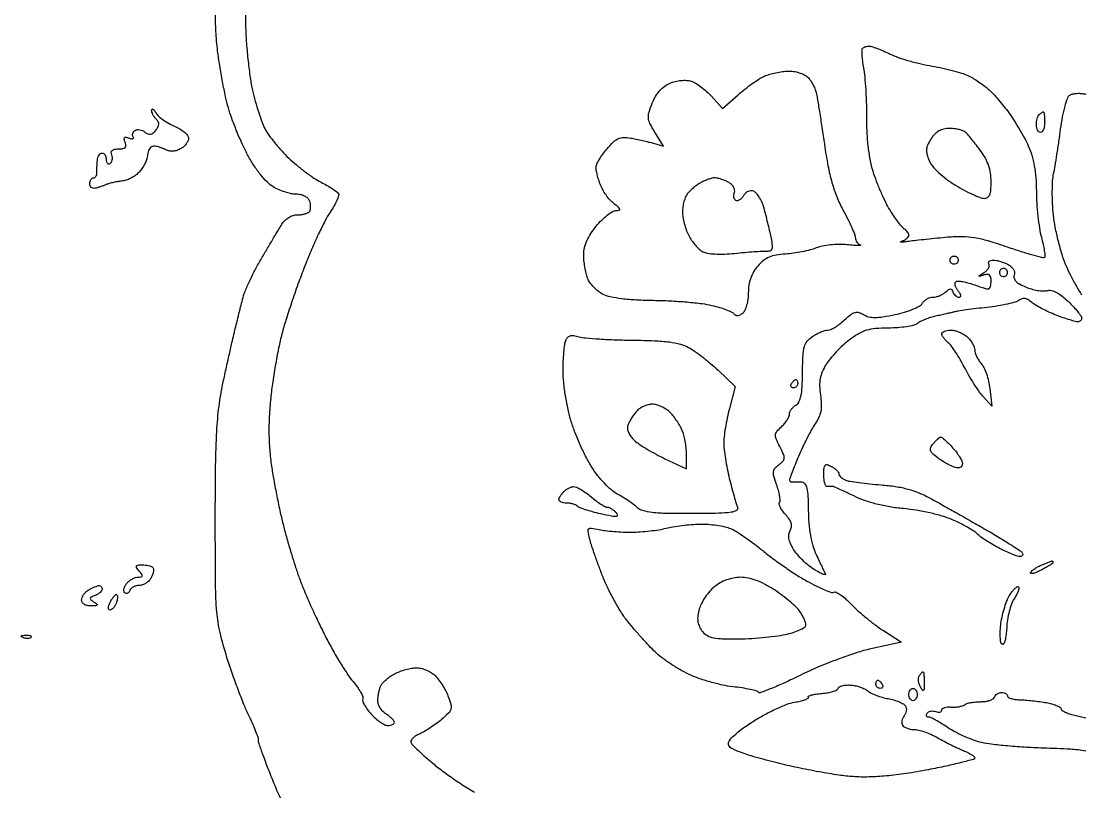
# Model space of a CAD drawing. Extents: x 0 to 102, y 0 to 135.
# Drawn here: x 36.32 to 58.12, y 61.07 to 76.9 of the extents above; entities that cross this region are included whole.
import ezdxf

# ---------------------------------------------------------------- set-up
doc = ezdxf.new("R2010")
doc.units = 0
doc.header["$MEASUREMENT"] = 0

msp = doc.modelspace()

# ---------------------------------------------------------------- linework, layer by layer
for points in [[(40.931862, 77.179753, 0.009376), (40.935516, 76.7745, 0.011741), (40.952465, 76.444062, 0.008744), (40.986092, 76.080457, 0.008849), (41.029888, 75.738557, 0.019774), (41.077991, 75.481001, 0.011751), (41.13435, 75.258129, 0.010356), (41.203354, 75.028482, 0.010461), (41.274206, 74.823987, 0.03071), (41.334384, 74.687714, 0.037333), (41.410411, 74.564233, 0.014391), (41.533123, 74.404574, 0.014155), (41.676672, 74.238367, 0.016961), (41.821275, 74.090608, 0.017237), (41.978759, 73.950295, 0.012905), (42.161257, 73.806444, 0.013084), (42.340333, 73.6798, 0.028899), (42.48461, 73.594955, -0.011441), (42.607133, 73.528543, -0.014267), (42.717627, 73.461086, -0.012529), (42.80644, 73.400103, -0.097926), (42.840418, 73.363541, -0.218636), (42.846006, 73.318369, -0.026041), (42.809624, 73.22156, -0.027221), (42.751107, 73.105208, -0.019109), (42.673378, 72.980852, 0.03041), (42.572065, 72.810311, 0.008472), (42.434545, 72.531555, 0.008516), (42.289357, 72.210181, 0.008847), (42.157102, 71.88807, 0.006406), (42.0285, 71.545471, 0.004684), (41.894175, 71.161986, 0.004734), (41.773743, 70.796221, 0.010429), (41.690243, 70.5141, 0.015302), (41.622558, 70.233015, 0.007549), (41.552941, 69.872197, 0.007483), (41.491899, 69.495233, 0.010836), (41.450212, 69.1605, 0.012884), (41.421345, 68.783697, 0.015724), (41.41454, 68.430184, 0.016518), (41.42981, 68.092829, 0.017643), (41.467242, 67.7646, 0.007467), (41.514485, 67.478708, 0.004554), (41.578376, 67.142526, 0.004563), (41.647787, 66.810432, 0.008064), (41.711973, 66.5379, 0.007177), (41.782386, 66.275095, 0.004698), (41.870732, 65.97414, 0.004725), (41.962358, 65.682467, 0.009031), (42.042365, 65.450316, 0.012488), (42.13578, 65.212945, 0.00541), (42.271314, 64.90172, 0.00535), (42.422658, 64.573662, 0.007076), (42.567875, 64.278401, 0.009893), (42.716811, 63.999862, 0.009379), (42.87923, 63.72238, 0.009371), (43.032075, 63.482375, 0.032287), (43.143748, 63.335585, -0.022128), (43.229928, 63.226955, -0.029506), (43.297603, 63.12077, -0.029806), (43.341587, 63.029443, -0.183844), (43.342899, 62.97823, 0.178442), (43.343648, 62.928792, 0.035525), (43.381865, 62.847472, 0.033526), (43.442591, 62.754253, 0.025756), (43.520504, 62.66098, 0.028365), (43.610374, 62.574415, 0.030934), (43.707009, 62.501241, 0.032523), (43.796697, 62.449742, 0.11455), (43.86106, 62.4348, 0.047099), (43.911175, 62.439531, 0.067077), (43.953537, 62.453673, 0.087221), (43.982104, 62.47451, 0.194038), (43.992, 62.49905, 0.163755), (43.981401, 62.530545, 0.033519), (43.942297, 62.575466, 0.03201), (43.887578, 62.6238, 0.025323), (43.8228, 62.668967, -0.061244), (43.758077, 62.721368, -0.050902), (43.703302, 62.791053, -0.052965), (43.666006, 62.866594, -0.088425), (43.6536, 62.936198, -0.026472), (43.657406, 63.008031, -0.017101), (43.669037, 63.090531, -0.017196), (43.685994, 63.170619, -0.030852), (43.706152, 63.23471, -0.086923), (43.742817, 63.295902, -0.032144), (43.813575, 63.367787, -0.030683), (43.902579, 63.437967, -0.032285), (43.998051, 63.495429, -0.029676), (44.104788, 63.542828, -0.021926), (44.227699, 63.582842, -0.022307), (44.347582, 63.610442, -0.04545), (44.443726, 63.6192, -0.058742), (44.534901, 63.608451, -0.035743), (44.638481, 63.57571, -0.035426), (44.737971, 63.527844, -0.051616), (44.816983, 63.47115, -0.046532), (44.888806, 63.394403, -0.022058), (44.967058, 63.283662, -0.021642), (45.039304, 63.159726, -0.028587), (45.093467, 63.040792, -0.023942), (45.151832, 62.866022, -0.137458), (45.151951, 62.769331, -0.13008), (45.101851, 62.683957, -0.020573), (44.957061, 62.55168, -0.016341), (44.848946, 62.466649, -0.013127), (44.727436, 62.382171, -0.013334), (44.610911, 62.309989, -0.032703), (44.52075, 62.265032, 0.035219), (44.447895, 62.228246, 0.043644), (44.386315, 62.183797, 0.049512), (44.343431, 62.138622, 0.166631), (44.3304, 62.100607, 0.195535), (44.350614, 62.050894, 0.008617), (44.48572, 61.916926, 0.013488), (44.656547, 61.761895, 0.009116), (44.85915, 61.594081, 0.014023), (45.095572, 61.416033, 0.010039), (45.369262, 61.229851, 0.010149), (45.637344, 61.062902, 0.021369)], [(41.676298, 60.885738, -0.012661), (41.525307, 61.230227, -0.004213), (41.400755, 61.542664, -0.005984), (41.2957, 61.822658, -0.003527), (41.211907, 62.059595, -0.08341), (41.2002, 62.129283, 0.083896), (41.189751, 62.19112, 0.009464), (41.140308, 62.325017, 0.011258), (41.074389, 62.483056, 0.008924), (40.996314, 62.650839, -0.017075), (40.901533, 62.863519, -0.006262), (40.781742, 63.170038, -0.006199), (40.659094, 63.508515, -0.007393), (40.552164, 63.8307, -0.018313), (40.409827, 64.346921, -0.036979), (40.343271, 64.763315, -0.01918), (40.317156, 65.327946, -0.001966), (40.3119, 66.6648, -0.002944), (40.318439, 67.775217, -0.010921), (40.341969, 68.474894, -0.016874), (40.388154, 68.99126, -0.022339), (40.466892, 69.4566, -0.001149), (40.532303, 69.75673, -0.001069), (40.60067, 70.063869, -0.001065), (40.662614, 70.336661, -0.003619), (40.704658, 70.5141, -0.000447), (40.742369, 70.667675, -0.000266), (40.787534, 70.850485, -0.000266), (40.832744, 71.032641, -0.00046), (40.870553, 71.184041, -0.034265), (40.923348, 71.346532, -0.012416), (41.019511, 71.569314, -0.012246), (41.137195, 71.808764, -0.014271), (41.260921, 72.030041, -0.000049), (41.386916, 72.240961, -0.000051), (41.511421, 72.449293, -0.000049), (41.619212, 72.629575, -0.000222), (41.682234, 72.73485, -0.063215), (41.742643, 72.811709, -0.060045), (41.821318, 72.872575, -0.061483), (41.91026, 72.911837, -0.073354), (42.000857, 72.9252, 0.034653), (42.082647, 72.930875, 0.039452), (42.159299, 72.947809, 0.043213), (42.220736, 72.972537, 0.137913), (42.252982, 73.002166, 0.098775), (42.267556, 73.041281, 0.044764), (42.271411, 73.096042, 0.041972), (42.265157, 73.1565, 0.044889), (42.248923, 73.213666, 0.120647), (42.212585, 73.266043, 0.067235), (42.147688, 73.309482, 0.059756), (42.064447, 73.338573, 0.053911), (41.973699, 73.348516, -0.052946), (41.869708, 73.359708, -0.025649), (41.740427, 73.394693, -0.025103), (41.60817, 73.445348, -0.032924), (41.49357, 73.505271, -0.063773), (41.374706, 73.60041, -0.024595), (41.235264, 73.759635, -0.023338), (41.095799, 73.953587, -0.023005), (40.974298, 74.160604, -0.014493), (40.864062, 74.385497, -0.009588), (40.750015, 74.649631, -0.009653), (40.648983, 74.910801, -0.01844), (40.57974, 75.1248, -0.01588), (40.522996, 75.352431, -0.006773), (40.460932, 75.660184, -0.006693), (40.40354, 75.990434, -0.00874), (40.360391, 76.293985, -0.01714), (40.324207, 76.697449, -0.019868), (40.318255, 77.082992, -0.016329)], [(58.125768, 71.280149, -0.013343), (58.005471, 71.47664, -0.013163), (57.889516, 71.690746, -0.01774), (57.79675, 71.890613, -0.024889), (57.716841, 72.109998, -0.013647), (57.639916, 72.38554, -0.013574), (57.576912, 72.67021, -0.021058), (57.539679, 72.919002, -0.014603), (57.521391, 73.155289, -0.01303), (57.51598, 73.401413, -0.013193), (57.522728, 73.622872, -0.038974), (57.543164, 73.773603, 0.010973), (57.572922, 73.927738, 0.003253), (57.611718, 74.164727, 0.003262), (57.651858, 74.431699, 0.003513), (57.687485, 74.692663, -0.014809), (57.726761, 74.938742, -0.020687), (57.777391, 75.155701, -0.018293), (57.831889, 75.327485, -0.169967), (57.880142, 75.387093, -0.088373), (57.937948, 75.41, -0.036902), (58.021402, 75.420675, -0.03504), (58.114647, 75.419127, -0.038138), (58.204097, 75.404427, -0.046828)], [(58.202292, 61.90517, 0.032919), (57.88823, 61.944006, 0.006749), (57.329562, 61.968448, -0.00793), (56.937309, 61.986537, -0.008171), (56.549739, 62.01694, -0.007957), (56.214912, 62.054103, -0.034158), (56.018147, 62.092914, -0.0262), (55.860075, 62.144495, -0.015603), (55.677617, 62.221424, -0.015597), (55.500089, 62.309691, -0.025915), (55.357157, 62.396229, 0.010898), (55.234222, 62.475797, 0.014158), (55.118076, 62.542967, 0.011813), (55.019156, 62.593512, 0.112663), (54.973201, 62.604, -0.124404), (54.947622, 62.610464, -0.188412), (54.932952, 62.627766, -0.149251), (54.932049, 62.653954, -0.073068), (54.945416, 62.684905, -0.126981), (54.973887, 62.712216, -0.081026), (55.017212, 62.728045, -0.072258), (55.068396, 62.730316, -0.066719), (55.119609, 62.718154, 0.055408), (55.167165, 62.705721, 0.09935), (55.207319, 62.707854, 0.146753), (55.233655, 62.72373, 0.186323), (55.2438, 62.75001, -0.232097), (55.258095, 62.779148, -0.08506), (55.299715, 62.801286, -0.061929), (55.361248, 62.813467, -0.039722), (55.43415, 62.812909, 0.033052), (55.513233, 62.811249, 0.031169), (55.593436, 62.819897, 0.032672), (55.663437, 62.83666, 0.086536), (55.7091, 62.860029, -0.090727), (55.758041, 62.884564, -0.024828), (55.842367, 62.904673, -0.024245), (55.941956, 62.918298, -0.023133), (56.043975, 62.922507, 0.035686), (56.142106, 62.929025, 0.045989), (56.230051, 62.949577, 0.053369), (56.29651, 62.979906, 0.180494), (56.325975, 63.016425, -0.102179), (56.347067, 63.052807, -0.07038), (56.383587, 63.083642, -0.066888), (56.429364, 63.104477, -0.073515), (56.47755, 63.1116, -0.059459), (56.523384, 63.10613, -0.078363), (56.562194, 63.089997, -0.096732), (56.588187, 63.066109, -0.16002), (56.5974, 63.038059, 0.282974), (56.615091, 63.009302, 0.047257), (56.678167, 62.984598, 0.039777), (56.766991, 62.966654, 0.025253), (56.87235, 62.959337, -0.01505), (56.997512, 62.953208, -0.008742), (57.1473, 62.938706, -0.008734), (57.297055, 62.918904, -0.014552), (57.42225, 62.896377, -0.02107), (57.527594, 62.86956, -0.031718), (57.616433, 62.836645, -0.032722), (57.681275, 62.802586, -0.261134), (57.6972, 62.774173, 0.255732), (57.712998, 62.745305, 0.031647), (57.777967, 62.7093, 0.031062), (57.866809, 62.673745, 0.02079), (57.97215, 62.643795, 0.004718), (58.087431, 62.617289, 0.00434), (58.206444, 62.592186, 0.004337)]]:
    msp.add_lwpolyline(points, format="xyb")
for points in [[(53.75069, 76.3938, -0.08229), (53.802177, 76.385268, -0.009539), (53.912529, 76.345299, -0.011264), (54.04273, 76.291916, -0.008977), (54.18074, 76.228691, 0.028981), (54.349362, 76.159458, 0.013167), (54.576896, 76.087746, 0.012988), (54.821456, 76.024516, 0.017385), (55.04635, 75.980735, -0.014206), (55.26365, 75.939865, -0.012942), (55.485191, 75.885603, -0.013078), (55.680648, 75.826799, -0.040304), (55.80775, 75.773217, -0.01817), (55.911955, 75.714125, -0.012108), (56.02705, 75.639307, -0.012198), (56.135309, 75.561196, -0.023269), (56.217635, 75.492423, -0.021762), (56.299116, 75.410845, -0.008025), (56.407003, 75.289127, -0.007937), (56.520704, 75.152289, -0.009459), (56.623381, 75.019587, -0.016793), (56.725468, 74.872277, -0.009921), (56.837793, 74.690133, -0.00992), (56.942837, 74.503617, -0.016746), (57.022438, 74.342787, -0.035541), (57.093981, 74.149821, -0.027024), (57.145405, 73.930156, -0.024554), (57.17674, 73.684415, -0.018619), (57.187742, 73.412864, 0.014876), (57.195863, 73.166933, 0.01141), (57.218846, 72.899029, 0.011569), (57.251901, 72.649173, 0.026674), (57.291019, 72.463833, -0.010998), (57.32713, 72.315853, -0.016508), (57.351493, 72.185188, -0.011428), (57.365359, 72.07785, -0.230279), (57.354469, 72.047741, -0.263163), (57.321368, 72.039063, -0.003749), (57.116418, 72.094844, -0.009232), (56.875791, 72.167095, -0.005815), (56.5974, 72.259904, 0.010875), (56.200099, 72.387902, 0.031409), (55.918471, 72.452989, 0.038651), (55.665278, 72.475088, 0.024877), (55.3707, 72.463314, 0.002048), (55.154658, 72.442992, 0.001706), (54.925228, 72.419672, 0.001722), (54.715377, 72.396887, 0.004685), (54.567, 72.378851, -0.007055), (54.460787, 72.36645, -0.03596), (54.401369, 72.364653, -0.661464), (54.39825, 72.372931, -0.11738), (54.41895, 72.385022, 0.042582), (54.475601, 72.407656, 0.052378), (54.52351, 72.438355, 0.061381), (54.55641, 72.472036, 0.164216), (54.567, 72.50341, 0.098785), (54.5606, 72.535487, 0.052367), (54.541142, 72.571233, 0.049223), (54.512644, 72.604964, 0.054392), (54.478972, 72.631219, -0.077141), (54.433622, 72.670006, -0.012304), (54.359542, 72.760745, -0.013373), (54.277101, 72.873033, -0.011361), (54.196017, 72.995761, -0.023223), (54.110582, 73.146834, -0.011053), (54.014178, 73.348386, -0.01093), (53.922514, 73.563882, -0.015247), (53.850718, 73.760671, -0.028613), (53.78692, 73.998456, -0.019237), (53.740312, 74.275883, -0.017838), (53.712066, 74.581013, -0.015398), (53.70375, 74.902771, 0.008625), (53.700192, 75.192092, 0.007643), (53.686692, 75.493029, 0.007696), (53.66622, 75.763621, 0.023169), (53.6409, 75.946973, -0.013459), (53.61879, 76.086959, -0.01921), (53.607319, 76.212226, -0.015486), (53.605084, 76.314167, -0.196563), (53.619623, 76.348823, -0.075425), (53.643043, 76.366073, -0.038443), (53.676677, 76.380588, -0.037091), (53.714428, 76.390486, -0.0456)], [(52.086407, 75.879329, -0.044564), (52.19911, 75.87216, -0.037822), (52.315337, 75.845167, -0.039491), (52.417974, 75.803846, -0.081105), (52.48813, 75.753384, -0.04362), (52.542054, 75.689131, -0.026988), (52.594204, 75.605405, -0.026972), (52.637091, 75.516435, -0.043145), (52.662725, 75.436134, -0.014756), (52.685429, 75.320118, -0.001563), (52.729506, 75.048061, -0.001929), (52.77975, 74.723606, -0.001548), (52.831397, 74.374027, 0.011101), (52.905212, 73.932876, 0.021956), (52.986781, 73.58745, 0.026411), (53.085892, 73.296775, 0.028751), (53.212745, 73.026553, -0.008625), (53.310195, 72.838975, -0.011257), (53.392454, 72.663964, -0.008986), (53.45487, 72.515879, -0.095519), (53.4672, 72.451927, 0.091315), (53.475109, 72.40898, 0.06801), (53.498264, 72.366602, 0.066685), (53.532527, 72.3312, 0.080159), (53.57295, 72.308663, -0.719235), (53.572696, 72.298433, -0.07515), (53.535805, 72.2929, -0.01845), (53.437532, 72.29664, -0.006626), (53.298, 72.308977, 0.028654), (53.133647, 72.316238, 0.022136), (52.954577, 72.305947, 0.022602), (52.787741, 72.281266, 0.048814), (52.6635, 72.244243, -0.033001), (52.539634, 72.203031, -0.015149), (52.373676, 72.165062, -0.014928), (52.195965, 72.135514, -0.019969), (52.033266, 72.120015, 0.028424), (51.84003, 72.098306, 0.059952), (51.695604, 72.055448, 0.067456), (51.57637, 71.983498, 0.045728), (51.462216, 71.873019, 0.045501), (51.377208, 71.753801, 0.047071), (51.316281, 71.622484, 0.045863), (51.279834, 71.478956, 0.039274), (51.2676, 71.323441, -0.033563), (51.258794, 71.192404, -0.035319), (51.232536, 71.065993, -0.037758), (51.194183, 70.961218, -0.113406), (51.148232, 70.901051, -0.050618), (51.096201, 70.866094, -0.095098), (51.048003, 70.851143, -0.131376), (51.008154, 70.857169, -0.15264), (50.979293, 70.882191, 0.145308), (50.93847, 70.918623, 0.017416), (50.826163, 70.966796, 0.019571), (50.685225, 71.015265, 0.014922), (50.527611, 71.057575, 0.027602), (50.319254, 71.094893, 0.008931), (50.007533, 71.127483, 0.008875), (49.658993, 71.151417, 0.009855), (49.3218, 71.161908, -0.010627), (48.967041, 71.173493, -0.01735), (48.667238, 71.200124, -0.019776), (48.429912, 71.239115, -0.066747), (48.281816, 71.290784, -0.049316), (48.185416, 71.352238, -0.035777), (48.091156, 71.437892, -0.036403), (48.012686, 71.533183, -0.063285), (47.964566, 71.623459, -0.032466), (47.933494, 71.724472, -0.016963), (47.907384, 71.853559, -0.0168), (47.889484, 71.988308, -0.024621), (47.8836, 72.107732, -0.06002), (47.900155, 72.245146, -0.044355), (47.949599, 72.390235, -0.03943), (48.03103, 72.540752, -0.028668), (48.143559, 72.694424, -0.024361), (48.253496, 72.815289, -0.028932), (48.368836, 72.917711, -0.029813), (48.47412, 72.991091, -0.134764), (48.545409, 73.011681, 0.049472), (48.610882, 73.019053, 0.43743), (48.62411, 73.041368, 0.144471), (48.599483, 73.079241, 0.010312), (48.501294, 73.159731, -0.044752), (48.423576, 73.232934, -0.026225), (48.3438, 73.332922, -0.026072), (48.273937, 73.442192, -0.039846), (48.226344, 73.544057, -0.014035), (48.192297, 73.643666, -0.013626), (48.163527, 73.746008, -0.013661), (48.143165, 73.837293, -0.048074), (48.1374, 73.897116, -0.111474), (48.151152, 73.958035, -0.022167), (48.203879, 74.057272, -0.022452), (48.277075, 74.169577, -0.019251), (48.363712, 74.280975, -0.02473), (48.494479, 74.421638, -0.086584), (48.596294, 74.491241, -0.105466), (48.704303, 74.515027, -0.046999), (48.850162, 74.502258, -0.006657), (48.964776, 74.479673, -0.004552), (49.094354, 74.451107, -0.004588), (49.218762, 74.421286, -0.009249), (49.316154, 74.395071), (49.522008, 74.335557), (49.345238, 74.624429, -0.021104), (49.246418, 74.802368, -0.09485), (49.214165, 74.916416, -0.095955), (49.226503, 75.033657, -0.021868), (49.293369, 75.222745, -0.040533), (49.361872, 75.359407, -0.046125), (49.449038, 75.477005, -0.049338), (49.550094, 75.569678, -0.062797), (49.659899, 75.632275, -0.042204), (49.766316, 75.666169, -0.032909), (49.88621, 75.685294, -0.033837), (50.001054, 75.688137, -0.066204), (50.091012, 75.672221, -0.05996), (50.179619, 75.631893, -0.022991), (50.292071, 75.556134, -0.022372), (50.407841, 75.461829, -0.025591), (50.509382, 75.361484), (50.738266, 75.110887), (51.058414, 75.392794, -0.014415), (51.19708, 75.507973, -0.01245), (51.348987, 75.620936, -0.012622), (51.491872, 75.716455, -0.035197), (51.59803, 75.773579, -0.033818), (51.701451, 75.811999, -0.018711), (51.832022, 75.84543, -0.018586), (51.967451, 75.869525, -0.028348)], [(39.09243, 75.018239, 0.077502), (39.145709, 74.952625, 0.02823), (39.239262, 74.877336, 0.027183), (39.35263, 74.805174, 0.029187), (39.470557, 74.747606, -0.034923), (39.582106, 74.69156, -0.043432), (39.676389, 74.623934, -0.049257), (39.742086, 74.555271, -0.167772), (39.762, 74.497593, -0.109166), (39.749689, 74.441878, -0.055889), (39.712297, 74.380424, -0.05165), (39.657516, 74.322957, -0.053731), (39.5928, 74.2788, -0.049843), (39.50523, 74.24262, -0.073869), (39.423193, 74.230664, -0.073505), (39.340925, 74.243056, -0.048827), (39.252652, 74.279736, 0.039948), (39.18112, 74.310957, 0.043598), (39.107582, 74.329308, 0.048114), (39.042647, 74.333291, 0.130401), (38.998852, 74.320019, 0.094417), (38.967121, 74.290938, 0.052855), (38.940338, 74.245753, 0.050126), (38.922146, 74.192516, 0.05734), (38.916, 74.139101, -0.080838), (38.905839, 74.076665, -0.03003), (38.87251, 73.993869, -0.028813), (38.824611, 73.906263, -0.030879), (38.76795, 73.826844, -0.054415), (38.695755, 73.755333, -0.038609), (38.601262, 73.691414, -0.039103), (38.500193, 73.643908, -0.064301), (38.4084, 73.622145, 0.016292), (38.318126, 73.609703, 0.013008), (38.221751, 73.590614, 0.013211), (38.133394, 73.568242, 0.032111), (38.07, 73.545917, -0.012718), (38.013694, 73.523599, -0.008944), (37.949313, 73.501255, -0.009032), (37.886893, 73.482076, -0.018652), (37.83735, 73.469808, -0.114123), (37.797049, 73.470687, -0.124417), (37.762664, 73.489323, -0.116272), (37.739669, 73.523292, -0.091147), (37.7316, 73.567186, -0.061095), (37.737201, 73.612849, -0.079649), (37.75369, 73.651522, -0.097494), (37.778119, 73.677412, -0.156266), (37.8068, 73.6866, 0.141463), (37.835162, 73.694788, 0.104283), (37.858756, 73.717664, 0.088234), (37.873938, 73.751932, 0.069648), (37.878073, 73.79235, -0.012844), (37.87749, 73.843296, -0.005693), (37.879214, 73.910526, -0.00563), (37.882654, 73.981732, -0.00756), (37.887473, 74.04615, -0.054276), (37.898847, 74.10278, -0.06954), (37.921736, 74.15071, -0.084991), (37.952078, 74.183023, -0.163244), (37.9854, 74.1942, -0.153634), (38.017665, 74.184046, -0.097988), (38.045149, 74.155456, -0.080552), (38.063694, 74.112738, -0.062283), (38.07, 74.062307, 0.062657), (38.075897, 74.015432, 0.133038), (38.093766, 73.983846, 0.191608), (38.120213, 73.972262, 0.14801), (38.150905, 73.980416, 0.126981), (38.178216, 74.008887, 0.081026), (38.194045, 74.052212, 0.072258), (38.196316, 74.103396, 0.066719), (38.184154, 74.154609, -0.099087), (38.1747, 74.210055, -0.206684), (38.192862, 74.249008, -0.141619), (38.240983, 74.271987, -0.041061), (38.3238, 74.2788, 0.039114), (38.410734, 74.285611, 0.159819), (38.457252, 74.309436, 0.214772), (38.472831, 74.351156, 0.075312), (38.458792, 74.415119, -0.038045), (38.44001, 74.477976, -0.246232), (38.448506, 74.508844, -0.260506), (38.478134, 74.518325, -0.041629), (38.538735, 74.500688, 0.036741), (38.586569, 74.48626, 0.133348), (38.618017, 74.487695, 0.315523), (38.629486, 74.502821, 0.148853), (38.622914, 74.527723, -0.114547), (38.611464, 74.561652, -0.10037), (38.615307, 74.598941, -0.093666), (38.633921, 74.633877, -0.085428), (38.664526, 74.660937, -0.115636), (38.707154, 74.675222, -0.069342), (38.760758, 74.672787, -0.063509), (38.816678, 74.654831, -0.063881), (38.866181, 74.62344, 0.067893), (38.925282, 74.586621, 0.149703), (38.97753, 74.580089, 0.130683), (39.029234, 74.603972, 0.046397), (39.08731, 74.662042, 0.04168), (39.135348, 74.73086, 0.119875), (39.151745, 74.786316, 0.141661), (39.139647, 74.837392, 0.067949), (39.098535, 74.891505, -0.041411), (39.061249, 74.935538, -0.036956), (39.030124, 74.986766, -0.038866), (39.009117, 75.037237, -0.086631), (39.003173, 75.07827, -0.2263), (39.012653, 75.096748, -0.321349), (39.030453, 75.097278, -0.088197), (39.058795, 75.069906, -0.024888)], [(57.3306, 75.0402, -0.357965), (57.341739, 75.031053, -0.01581), (57.350516, 74.978072, -0.020621), (57.356769, 74.909786, -0.012521), (57.3588, 74.8287, -0.038131), (57.352614, 74.747708, -0.057076), (57.333949, 74.679328, -0.074992), (57.306596, 74.632668, -0.226478), (57.2742, 74.6172, -0.177615), (57.241914, 74.629043, -0.092341), (57.214451, 74.662761, -0.072432), (57.195858, 74.712959, -0.05258), (57.1896, 74.7723, -0.03271), (57.193759, 74.835814, -0.032464), (57.206167, 74.898407, -0.034257), (57.224294, 74.951486, -0.097261), (57.246, 74.9838, -0.022886), (57.269662, 75.005389, -0.026473), (57.294116, 75.023632, -0.026952), (57.316143, 75.036661, -0.120635)], [(55.3938, 74.700505, 0.061508), (55.284287, 74.687606, 0.069617), (55.186052, 74.64847, 0.067004), (55.099427, 74.582353, 0.051299), (55.024193, 74.489801, 0.035358), (54.957163, 74.369784, 0.087474), (54.930944, 74.272851, 0.086621), (54.939331, 74.172214, 0.034198), (54.983761, 74.040062, 0.076978), (55.052621, 73.926823, 0.029882), (55.179325, 73.793448, 0.027547), (55.342355, 73.65718, 0.024073), (55.52668, 73.532961, 0.013143), (55.707394, 73.429831, 0.015745), (55.88285, 73.342725, 0.014537), (56.033813, 73.278854, 0.093061), (56.115062, 73.2636, 0.138394), (56.184303, 73.28314, 0.157399), (56.229001, 73.335303, 0.080961), (56.252659, 73.434258, 0.018278), (56.259, 73.607645, 0.039072), (56.245287, 73.782858, 0.046062), (56.204422, 73.944063, 0.043998), (56.132811, 74.100924, 0.031044), (56.026831, 74.263295, 0.007296), (55.931705, 74.387154, 0.008569), (55.83787, 74.501624, 0.007683), (55.755639, 74.595538, 0.05138), (55.709581, 74.637055, 0.083482), (55.661533, 74.661121, 0.024875), (55.581725, 74.681332, 0.024194), (55.488362, 74.695434, 0.023984)], [(50.575212, 73.684027, 0.055279), (50.520817, 73.676719, 0.020734), (50.446895, 73.655025, 0.020242), (50.367648, 73.624525, 0.023161), (50.2947, 73.58891, 0.027882), (50.222194, 73.54383, 0.018509), (50.144138, 73.484613, 0.018652), (50.072405, 73.421273, 0.034205), (50.01975, 73.363813, 0.067721), (49.979155, 73.295807, 0.03192), (49.945064, 73.19916, 0.030907), (49.921776, 73.091743, 0.037945), (49.914, 72.989429, 0.041322), (49.923143, 72.878988, 0.022611), (49.951534, 72.746053, 0.022393), (49.992826, 72.612757, 0.03303), (50.041776, 72.500507, 0.032209), (50.102482, 72.39961, 0.026881), (50.17916, 72.300768, 0.027725), (50.259438, 72.21781, 0.063833), (50.330039, 72.167525, 0.088106), (50.424409, 72.136708, 0.022122), (50.586145, 72.121192, 0.021378), (50.779586, 72.119517, 0.017783), (50.984813, 72.133835, -0.004204), (51.185617, 72.153336, -0.00464), (51.380233, 72.168766, -0.004325), (51.546613, 72.17896, -0.023577), (51.636819, 72.179447, 0.076779), (51.716158, 72.188331, 0.23484), (51.755511, 72.223272, 0.127366), (51.764767, 72.294065, 0.018514), (51.741376, 72.43867, 0.006104), (51.714773, 72.563727, 0.003), (51.678027, 72.722226, 0.002976), (51.637889, 72.886411, 0.004329), (51.600373, 73.030698, 0.031266), (51.556961, 73.159304, 0.035379), (51.499285, 73.276073, 0.038008), (51.436709, 73.36647, 0.131478), (51.379593, 73.407927, 0.098933), (51.32085, 73.417961, 0.094257), (51.261664, 73.404974, 0.088683), (51.208523, 73.370092, 0.075852), (51.167328, 73.317191, -0.052963), (51.13138, 73.266413, -0.074981), (51.089065, 73.230824, -0.097187), (51.047273, 73.215294, -0.180838), (51.012295, 73.22223, -0.128426), (50.986781, 73.24898, -0.080862), (50.972096, 73.28985, -0.071841), (50.970153, 73.338228, -0.065871), (50.981756, 73.386721, 0.14126), (50.986227, 73.438738, 0.086377), (50.963952, 73.496642, 0.073737), (50.918732, 73.551793, 0.061431), (50.856723, 73.595512, 0.024838), (50.783392, 73.63019, 0.02186), (50.703822, 73.659087, 0.022449), (50.62969, 73.678788, 0.059563)], [(56.301869, 71.9946, -0.049295), (56.366623, 71.9882, -0.022712), (56.448942, 71.967843, -0.022235), (56.534288, 71.938389, -0.028663), (56.609523, 71.903512, -0.059449), (56.674376, 71.85817, -0.08203), (56.718872, 71.802942, -0.09692), (56.738503, 71.743953, -0.124241), (56.731722, 71.687335, 0.166294), (56.72942, 71.624864, 0.11902), (56.765027, 71.564046, 0.073948), (56.84266, 71.504219, 0.028301), (56.965631, 71.444458, 0.029459), (57.085448, 71.402494, 0.027401), (57.212286, 71.373706, 0.028468), (57.327848, 71.360769, 0.07774), (57.409436, 71.369006, -0.121332), (57.496816, 71.370255, -0.06275), (57.599965, 71.332307, -0.048258), (57.716764, 71.256732, -0.025849), (57.845766, 71.143033, -0.012889), (57.95088, 71.034828, -0.017538), (58.039585, 70.931637, -0.014499), (58.106652, 70.842676, -0.155483), (58.1202, 70.800162, -0.110387), (58.113843, 70.771717, -0.099947), (58.095852, 70.747502, -0.094915), (58.068959, 70.731261, -0.088741), (58.037312, 70.7256, -0.069076), (57.986664, 70.732631, -0.007384), (57.872652, 70.766732, -0.008982), (57.737565, 70.812003, -0.007111), (57.593162, 70.865623, -0.014545), (57.44411, 70.928441, -0.013459), (57.294997, 71.001367, -0.013588), (57.165817, 71.073448, -0.043065), (57.085437, 71.131099, 0.043665), (57.012652, 71.183172, 0.095167), (56.948285, 71.206229, 0.117594), (56.888963, 71.201479, 0.090614), (56.831637, 71.170551, -0.100578), (56.75985, 71.133633, -0.0135), (56.594297, 71.091797, -0.015145), (56.392817, 71.053, -0.012219), (56.1744, 71.02322, 0.002938), (55.954551, 70.997391, 0.003563), (55.748756, 70.970497, 0.003018), (55.575954, 70.945597, 0.024523), (55.4976, 70.929862, -0.004195), (55.431923, 70.913871, -0.00132), (55.333423, 70.891036, -0.001318), (55.223375, 70.866136, -0.001461), (55.1169, 70.842664, 0.02245), (55.010998, 70.814612, 0.019412), (54.902676, 70.775971, 0.019859), (54.8072, 70.733198, 0.052402), (54.744027, 70.693097, -0.108324), (54.669022, 70.656448, -0.020582), (54.519045, 70.626429, -0.021098), (54.337691, 70.605628, -0.018004), (54.145342, 70.5987, 0.020189), (53.881419, 70.588039, 0.053642), (53.696308, 70.552837, 0.059476), (53.5341, 70.481579, 0.029689), (53.347762, 70.356251, 0.023084), (53.213917, 70.24406, 0.016531), (53.074623, 70.107133, 0.016745), (52.950378, 69.967577, 0.03409), (52.864433, 69.848651, 0.037517), (52.787306, 69.701448, 0.05673), (52.745387, 69.563144, 0.052756), (52.733928, 69.411724, 0.027663), (52.75002, 69.223281, -0.026147), (52.766557, 69.036321, -0.054347), (52.755945, 68.890501, -0.061542), (52.715698, 68.762286, -0.043812), (52.641503, 68.631081, 0.023425), (52.567595, 68.511977, 0.008745), (52.474766, 68.338381, 0.008643), (52.380036, 68.145377, 0.010355), (52.297819, 67.960417, 0.003618), (52.227234, 67.788865, 0.005273), (52.167714, 67.636565, 0.002734), (52.119461, 67.507014, 0.087995), (52.1136, 67.473967, 0.140144), (52.118576, 67.456563, 0.11986), (52.132238, 67.443174, 0.100338), (52.152803, 67.435977, 0.07345), (52.17705, 67.436218, -0.029748), (52.209911, 67.43942, -0.009446), (52.259138, 67.440343, -0.009392), (52.314162, 67.439302, -0.010321), (52.3674, 67.436193, -0.227159), (52.429305, 67.400276, -0.093772), (52.469032, 67.309206, -0.044151), (52.491631, 67.144178, -0.009472), (52.499989, 66.855124, 0.018652), (52.512536, 66.589841, 0.023008), (52.544771, 66.344367, 0.025258), (52.59507, 66.126689, 0.038969), (52.662264, 65.9457, 0.000929), (52.724776, 65.811262, 0.001175), (52.783089, 65.687223, 0.000926), (52.832438, 65.583388, 0.009552), (52.853694, 65.540978, -0.619583), (52.845092, 65.529072, -0.057428), (52.799273, 65.542197, -0.026708), (52.720524, 65.579959, -0.011463), (52.619504, 65.638263, -0.034732), (52.505472, 65.718953, -0.022575), (52.38518, 65.82669, -0.022704), (52.276783, 65.943079, -0.039541), (52.199595, 66.049969, -0.029769), (52.135802, 66.170477, -0.060935), (52.103681, 66.272286, -0.07881), (52.10134, 66.360239, -0.095165), (52.127322, 66.438524, 0.089013), (52.153421, 66.514067, 0.108212), (52.148903, 66.588648, 0.083629), (52.110961, 66.66863, 0.035065), (52.035788, 66.761603, -0.030834), (51.973913, 66.836821, -0.042358), (51.928751, 66.911812, -0.04891), (51.904442, 66.976463, -0.206744), (51.910323, 67.016505, 0.156931), (51.921506, 67.06176, 0.024562), (51.910524, 67.154248, 0.025286), (51.88587, 67.265617, 0.019641), (51.848275, 67.383916, -0.016877), (51.792929, 67.554797, -0.098861), (51.785199, 67.64841, -0.150626), (51.815864, 67.718257, -0.056742), (51.895216, 67.791405, 0.043899), (51.97904, 67.864793, 0.179433), (52.005488, 67.925837, 0.118569), (51.990998, 68.004456, 0.014737), (51.915177, 68.162311, -0.017189), (51.839732, 68.321378, -0.12248), (51.825857, 68.404829, -0.156785), (51.854738, 68.475082, -0.033553), (51.947539, 68.571141, 0.032846), (52.011088, 68.636734, 0.033832), (52.06482, 68.709469, 0.035933), (52.102291, 68.778587, 0.106639), (52.1136, 68.831008, -0.100445), (52.123207, 68.878349, -0.055546), (52.152195, 68.930001, -0.052168), (52.194735, 68.977859, -0.057492), (52.244988, 69.014121, 0.155062), (52.308236, 69.081617, 0.061513), (52.348946, 69.203495, 0.037006), (52.372973, 69.393895, 0.010535), (52.382063, 69.692062, -0.009064), (52.391674, 70.041013, -0.056394), (52.419844, 70.21744, -0.105554), (52.478973, 70.330648, -0.074914), (52.586099, 70.426437, -0.024171), (52.670665, 70.47618, -0.023265), (52.760705, 70.518223, -0.023927), (52.843405, 70.547709, -0.073794), (52.90197, 70.5564, 0.110564), (52.961892, 70.569814, 0.026926), (53.051628, 70.618176, 0.026294), (53.150912, 70.686205, 0.023532), (53.246413, 70.766702, -0.021308), (53.374707, 70.87582, -0.09783), (53.461508, 70.919602, -0.142923), (53.540945, 70.918663, -0.065723), (53.636007, 70.875412, 0.079973), (53.741113, 70.831142, 0.059971), (53.865987, 70.816182, 0.039417), (54.034306, 70.829567, 0.012152), (54.284761, 70.875776, 0.020498), (54.476105, 70.924175, 0.025514), (54.649053, 70.985305, 0.025205), (54.785587, 71.049777, 0.143224), (54.842324, 71.105466, -0.077577), (54.880644, 71.154329, -0.056057), (54.936307, 71.195678, -0.055921), (54.999941, 71.223729, -0.076011), (55.061884, 71.2332, 0.059161), (55.126771, 71.240905, 0.037442), (55.199391, 71.264264, 0.037261), (55.268302, 71.298454, 0.055366), (55.322055, 71.33895, -0.026382), (55.381901, 71.38972, -0.164145), (55.419486, 71.4024, -0.247772), (55.44802, 71.387336, -0.062037), (55.472925, 71.33895, 0.067694), (55.494314, 71.298521, 0.063438), (55.526133, 71.264264, 0.067784), (55.563105, 71.241073, 0.106615), (55.599609, 71.2332, 0.199466), (55.625484, 71.24395, 0.236878), (55.633672, 71.268819, 0.103845), (55.618638, 71.309496, 0.032944), (55.580503, 71.362144, -0.045224), (55.543711, 71.415655, -0.06155), (55.521516, 71.469803, -0.077296), (55.516284, 71.516417, -0.187888), (55.529971, 71.547571, -0.199883), (55.568574, 71.563477, -0.031949), (55.651767, 71.557843, -0.03113), (55.754374, 71.537713, -0.022756), (55.865283, 71.503226, 0.006072), (55.976262, 71.464613, 0.007846), (56.079081, 71.432018, 0.006146), (56.165649, 71.407217, 0.066779), (56.201556, 71.4024, 0.249718), (56.223614, 71.414149, 0.065044), (56.242126, 71.451323, 0.050337), (56.254817, 71.505148, 0.032751), (56.259, 71.568945, 0.053465), (56.250941, 71.644095, 0.170093), (56.224895, 71.686519, 0.184052), (56.179649, 71.701472, 0.06424), (56.11095, 71.689457, -0.002241), (56.013871, 71.659749, -0.513875), (56.007455, 71.664697, -0.244385), (56.013602, 71.675563, -0.001467), (56.112729, 71.739612, 0.050377), (56.166435, 71.782282, 0.069559), (56.204131, 71.830868, 0.088814), (56.220856, 71.877584, 0.182022), (56.213487, 71.9152, -0.160731), (56.206287, 71.945291, -0.19102), (56.219207, 71.971276, -0.125338), (56.25275, 71.988848, -0.058357)], [(55.4976, 72.0792, -0.099038), (55.529887, 72.072741, -0.097945), (55.557349, 72.054349, -0.097945), (55.575741, 72.026887, -0.099038), (55.5822, 71.9946, -0.099038), (55.575741, 71.962313, -0.097945), (55.557349, 71.934851, -0.097945), (55.529887, 71.916459, -0.099038), (55.4976, 71.91, -0.099038), (55.465313, 71.916459, -0.097945), (55.437851, 71.934851, -0.097945), (55.419459, 71.962313, -0.099038), (55.413, 71.9946, -0.099038), (55.419459, 72.026887, -0.097945), (55.437851, 72.054349, -0.097945), (55.465313, 72.072741, -0.099038)], [(56.5128, 71.8254, 0.099038), (56.480513, 71.818941, 0.097945), (56.453051, 71.800549, 0.097945), (56.434659, 71.773087, 0.099038), (56.4282, 71.7408, 0.099038), (56.434659, 71.708513, 0.097945), (56.453051, 71.681051, 0.097945), (56.480513, 71.662659, 0.099038), (56.5128, 71.6562, 0.099038), (56.545087, 71.662659, 0.097945), (56.572549, 71.681051, 0.097945), (56.590941, 71.708513, 0.099038), (56.5974, 71.7408, 0.099038), (56.590941, 71.773087, 0.097945), (56.572549, 71.800549, 0.097945), (56.545087, 71.818941, 0.099038)], [(47.789316, 70.42109, 0.047133), (47.92399, 70.395952, 0.006609), (48.206465, 70.374126, 0.0075), (48.542481, 70.357682, 0.006309), (48.8988, 70.350099, -0.008085), (49.336608, 70.339225, -0.021941), (49.645855, 70.312915, -0.030945), (49.872656, 70.269151, -0.063109), (50.0409, 70.202236, -0.028372), (50.162512, 70.125768, -0.010802), (50.323239, 70.006186, -0.010658), (50.492684, 69.86844, -0.012841), (50.645653, 69.731665), (50.996605, 69.401264), (50.878303, 68.945195, 0.012133), (50.833109, 68.751774, 0.01064), (50.79514, 68.547746, 0.010755), (50.768742, 68.362045, 0.031221), (50.761322, 68.232613, 0.028801), (50.769486, 68.10265, 0.009733), (50.795922, 67.914769, 0.009644), (50.833281, 67.707756, 0.010921), (50.877256, 67.5108, 0.004183), (50.925095, 67.323352, 0.004779), (50.974059, 67.144905, 0.004337), (51.018347, 66.994315, 0.026885), (51.045854, 66.9186, -0.374446), (51.024575, 66.853154, -0.100236), (50.912602, 66.813536, -0.030104), (50.662166, 66.793438, -0.003658), (50.11027, 66.786499, -0.005504), (49.596811, 66.789453, -0.023783), (49.292452, 66.809055, -0.040539), (49.097867, 66.847065, -0.121195), (48.9807, 66.913399, 0.028519), (48.908556, 66.974085, 0.011488), (48.80367, 67.048862, 0.011324), (48.686766, 67.124411, 0.014081), (48.574643, 67.189045, -0.055857), (48.454491, 67.272373, -0.022918), (48.311004, 67.40979, -0.022332), (48.168995, 67.572845, -0.026623), (48.050759, 67.738945, -0.023493), (47.940004, 67.933093, -0.012327), (47.819856, 68.183871, -0.012236), (47.709132, 68.447472, -0.018366), (47.626765, 68.682961, -0.021062), (47.56309, 68.924633, -0.013869), (47.509411, 69.207142, -0.013964), (47.472435, 69.485402, -0.026052), (47.4606, 69.712392, -0.009933), (47.464545, 69.910941, -0.011289), (47.476394, 70.100862, -0.010538), (47.493449, 70.261221, -0.059915), (47.514366, 70.344274, -0.087514), (47.552361, 70.407516, -0.146737), (47.604347, 70.440387, -0.105529), (47.678876, 70.445025, -0.032661)], [(55.427489, 70.5564, -0.061896), (55.509087, 70.54626, -0.036274), (55.602665, 70.515271, -0.035746), (55.693192, 70.469995, -0.050127), (55.765889, 70.416388, -0.040672), (55.825089, 70.35334, -0.037406), (55.875154, 70.279823, -0.039542), (55.909687, 70.207232, -0.091503), (55.9206, 70.1481, 0.078549), (55.930036, 70.088409, 0.034523), (55.959983, 70.013987, 0.033084), (56.00336, 69.937827, 0.037939), (56.05467, 69.871678, -0.075001), (56.109069, 69.789695, -0.027033), (56.161382, 69.659504, -0.026094), (56.204139, 69.50845, -0.028085), (56.229678, 69.357416), (56.270618, 68.9913), (56.086726, 69.201993, -0.026872), (56.002496, 69.309662, -0.010945), (55.899272, 69.464423, -0.010793), (55.79533, 69.635969, -0.013537), (55.706816, 69.799507, 0.014266), (55.621971, 69.955721, 0.014704), (55.529164, 70.105245, 0.014574), (55.441331, 70.229838, 0.058788), (55.3773, 70.297123, -0.030084), (55.326207, 70.344996, -0.033207), (55.283015, 70.39718, -0.03528), (55.252685, 70.446158, -0.121578), (55.2438, 70.482159, -0.224831), (55.257262, 70.510584, -0.075666), (55.297759, 70.534592, -0.057566), (55.357148, 70.55097, -0.03854)], [(52.245493, 69.5412, -0.210953), (52.259759, 69.534901, -0.081139), (52.271841, 69.516349, -0.061769), (52.280064, 69.488989, -0.042167), (52.2828, 69.4566, -0.105053), (52.275942, 69.42432, -0.099167), (52.256482, 69.396851, -0.09642), (52.227407, 69.37844, -0.093332), (52.193207, 69.372, -0.108972), (52.163179, 69.378623, -0.182303), (52.145291, 69.396851, -0.161196), (52.142659, 69.424274, -0.082592), (52.1559, 69.4566, -0.029505), (52.178657, 69.488983, -0.035638), (52.203786, 69.516349, -0.038439), (52.227665, 69.535655, -0.151918)], [(49.292612, 69.0336, 0.063453), (49.207331, 69.022734, 0.043365), (49.115149, 68.99011, 0.04347), (49.030297, 68.942233, 0.06524), (48.967071, 68.88555, 0.022962), (48.914792, 68.818701, 0.016831), (48.862862, 68.740145, 0.017077), (48.818657, 68.662276, 0.035774), (48.79087, 68.598456, 0.119261), (48.783935, 68.53051, 0.069863), (48.806272, 68.451393, 0.059427), (48.854943, 68.368968, 0.04482), (48.926061, 68.291343, 0.037616), (49.026554, 68.212648, 0.012086), (49.186649, 68.111165, 0.01198), (49.370894, 68.006445, 0.013133), (49.55445, 67.913984), (49.9986, 67.704696), (49.9986, 67.98294, 0.024173), (49.992692, 68.105074, 0.016746), (49.974741, 68.242204, 0.016926), (49.948553, 68.373077, 0.033005), (49.917378, 68.474814, 0.034605), (49.873838, 68.569129, 0.019929), (49.809321, 68.676385, 0.019846), (49.735596, 68.779418, 0.031168), (49.663578, 68.861022, 0.049616), (49.582928, 68.927078, 0.037934), (49.483418, 68.982905, 0.038919), (49.38112, 69.021135, 0.070074)], [(55.223308, 68.3568, -0.172841), (55.248924, 68.347672, -0.010205), (55.312717, 68.293391, -0.014427), (55.386952, 68.22364, -0.010067), (55.466749, 68.140941, -0.024102), (55.543321, 68.049887, -0.026678), (55.608035, 67.954821, -0.02742), (55.653955, 67.868627, -0.1091), (55.6668, 67.810461, -0.128026), (55.655678, 67.767738, -0.148269), (55.625513, 67.738658, -0.117942), (55.578149, 67.727174, -0.065124), (55.51875, 67.734757, -0.044664), (55.447619, 67.760426, -0.016893), (55.353286, 67.808269, -0.016574), (55.253607, 67.867519, -0.019431), (55.16337, 67.930359, -0.022104), (55.053707, 68.021119, -0.130494), (55.013463, 68.083122, -0.19441), (55.017577, 68.143684, -0.060287), (55.067979, 68.221922, -0.017647), (55.114017, 68.273573, -0.023116), (55.159781, 68.31718, -0.021639), (55.200139, 68.34927, -0.158432)], [(52.9737, 67.757054, -0.033694), (53.033061, 67.71994, -0.040227), (53.083239, 67.677112, -0.04452), (53.118308, 67.635041, -0.152643), (53.1288, 67.601475, 0.153954), (53.138794, 67.569785, 0.056963), (53.170186, 67.534339, 0.049631), (53.21578, 67.500887, 0.041876), (53.269689, 67.474838, 0.051225), (53.356543, 67.451357, 0.00708), (53.541745, 67.423834, 0.008056), (53.762761, 67.3978, 0.006744), (53.997995, 67.377127, -0.01928), (54.296021, 67.34339, -0.029389), (54.550606, 67.289116, -0.031322), (54.78474, 67.208547, -0.026658), (55.020357, 67.095499, -0.002385), (55.235411, 66.976496, -0.000919), (55.532822, 66.809342, -0.00091), (55.854719, 66.626873, -0.001122), (56.154146, 66.455531, -0.004841), (56.425275, 66.296059, -0.007013), (56.661335, 66.149574, -0.003901), (56.857146, 66.022064, -0.108474), (56.899389, 65.978471, -0.101511), (56.909875, 65.949855, -0.177873), (56.904849, 65.925452, -0.16725), (56.884796, 65.909098, -0.088409), (56.852823, 65.9034, -0.083225), (56.798759, 65.912462, -0.01145), (56.691345, 65.952285, -0.012879), (56.565365, 66.006097, -0.010575), (56.433656, 66.069817, -0.013649), (56.299204, 66.1431, -0.012522), (56.164966, 66.225657, -0.012635), (56.048936, 66.305325, -0.039631), (55.977041, 66.366645, 0.052528), (55.901392, 66.427874, 0.014175), (55.769432, 66.50826, 0.01419), (55.61352, 66.591503, 0.014268), (55.453418, 66.665607, 0.032143), (55.260045, 66.734161, 0.014284), (54.997656, 66.800563, 0.014071), (54.714918, 66.855278, 0.018466), (54.454054, 66.888345, -0.019536), (54.175138, 66.924308, -0.020124), (53.902657, 66.981683, -0.021274), (53.653767, 67.056042, -0.032723), (53.446625, 67.143201, 0.004192), (53.289755, 67.22001, 0.006177), (53.150629, 67.284589, 0.003102), (53.031987, 67.337006, 0.1095), (53.002475, 67.342734, -0.002976), (52.981172, 67.342297, -0.001134), (52.951485, 67.341933, -0.001123), (52.919233, 67.341683, -0.001377), (52.8891, 67.3416, -0.279099), (52.861902, 67.358065, -0.051655), (52.839309, 67.414811, -0.042197), (52.823713, 67.49533, -0.026752), (52.8186, 67.59083, -0.016924), (52.823299, 67.729616, -0.172456), (52.845868, 67.781651, -0.290101), (52.888994, 67.792907, -0.045531)], [(47.682529, 67.3416, -0.113402), (47.737798, 67.328902, -0.021459), (47.829453, 67.279472, -0.02193), (47.93355, 67.211069, -0.018577), (48.037372, 67.1301, 0.015022), (48.139706, 67.049115, 0.018913), (48.239324, 66.980728, 0.017297), (48.325543, 66.930304, 0.124284), (48.371904, 66.9186, -0.102798), (48.410526, 66.910575, -0.04053), (48.458653, 66.884857, -0.037941), (48.507794, 66.847684, -0.038669), (48.550416, 66.80373, -0.144866), (48.571972, 66.753448, -0.429426), (48.550534, 66.727683, -0.066095), (48.458551, 66.733799, -0.005784), (48.229368, 66.782637, -0.010359), (48.065278, 66.823182, -0.013405), (47.916676, 66.867489, -0.011137), (47.795413, 66.910227, -0.106469), (47.749593, 66.939807, 0.090019), (47.714423, 66.964171, 0.035992), (47.659261, 66.984578, 0.034152), (47.59513, 66.998523, 0.036474), (47.5311, 67.0032, -0.041711), (47.471718, 67.008162, -0.061254), (47.421561, 67.023081, -0.080499), (47.387529, 67.044996, -0.212629), (47.376, 67.07088, -0.102712), (47.382832, 67.103789, -0.032763), (47.405821, 67.1485, -0.031128), (47.438668, 67.196239, -0.030136), (47.47752, 67.24008, -0.044604), (47.524, 67.278932, -0.036842), (47.579618, 67.311779, -0.038275), (47.635572, 67.33434, -0.076844)], [(50.269569, 66.57154, -0.023032), (50.439246, 66.567417, -0.018727), (50.620075, 66.547848, -0.019121), (50.785532, 66.517143, -0.045879), (50.904069, 66.478725, -0.038044), (51.023004, 66.41663, -0.011174), (51.195446, 66.303759, -0.011152), (51.384391, 66.167664, -0.011761), (51.5637, 66.025595, 0.014297), (51.760635, 65.871179, 0.008377), (52.004573, 65.69717, 0.008373), (52.25462, 65.53115, 0.014085), (52.470543, 65.401366, 0.012773), (52.661287, 65.300238, 0.018858), (52.833936, 65.222259, 0.014442), (52.977345, 65.168665, 0.224233), (53.028188, 65.174404, -0.270496), (53.07288, 65.175531, -0.028456), (53.165015, 65.117765, -0.029041), (53.274501, 65.030133, -0.019065), (53.390345, 64.917539, 0.019999), (53.527421, 64.784807, 0.011458), (53.702572, 64.635354, 0.011434), (53.885841, 64.492939, 0.018632), (54.048322, 64.381664), (54.417943, 64.148266), (53.788913, 64.00832, 0.024249), (53.489799, 63.926374, 0.010682), (53.102577, 63.790595, 0.010543), (52.697317, 63.62887, 0.013931), (52.335769, 63.463649, -0.006867), (52.017241, 63.312614, -0.011289), (51.7433, 63.194702, -0.005034), (51.512395, 63.104128, -0.359645), (51.476121, 63.116421, 0.193585), (51.442145, 63.141443, 0.010086), (51.307574, 63.17326, 0.014751), (51.141932, 63.203829, 0.01008), (50.952243, 63.229177, -0.025038), (50.734519, 63.264926, -0.015534), (50.483095, 63.327488, -0.015575), (50.238157, 63.404894, -0.02699), (50.0409, 63.486255, -0.02091), (49.859513, 63.582303, -0.014805), (49.664087, 63.704392, -0.014978), (49.484044, 63.832374, -0.030365), (49.352132, 63.945443, -0.011453), (49.229379, 64.069891, -0.005571), (49.07809, 64.23409, -0.005522), (48.924353, 64.408559, -0.007939), (48.792429, 64.566657, -0.028482), (48.664287, 64.745179, -0.014051), (48.521248, 64.985154, -0.013895), (48.386338, 65.243265, -0.019705), (48.282018, 65.4804, -0.004902), (48.194731, 65.708673, -0.004825), (48.11146, 65.939824, -0.004749), (48.042372, 66.143768, -0.018341), (48.005379, 66.272196, -0.016222), (47.972776, 66.424169, -0.253287), (47.988817, 66.473022, -0.233562), (48.039603, 66.488649, -0.013954), (48.201646, 66.45777, 0.024535), (48.328517, 66.436365, 0.009892), (48.503397, 66.419118, 0.00976), (48.692755, 66.407933, 0.012202), (48.868788, 66.405279, 0.01509), (49.047686, 66.41235, 0.011007), (49.245833, 66.430569, 0.011139), (49.433072, 66.456189, 0.023952), (49.5756, 66.485995, -0.022233), (49.71729, 66.516135, -0.010621), (49.901595, 66.542839, -0.010506), (50.095602, 66.562626, -0.014718)], [(38.806941, 65.7342, -0.02924), (38.874201, 65.730263, -0.030627), (38.93949, 65.718507, -0.032179), (38.994167, 65.70137, -0.104713), (39.025823, 65.680777, -0.178012), (39.040428, 65.649188, -0.056832), (39.038703, 65.596611, -0.048477), (39.023094, 65.533712, -0.03784), (38.994647, 65.469277, -0.069985), (38.950461, 65.408819, -0.056216), (38.888141, 65.357635, -0.057683), (38.818031, 65.322894, -0.086418), (38.750873, 65.3112, 0.061679), (38.687196, 65.303315, 0.061672), (38.627363, 65.280136, 0.067559), (38.580182, 65.245902, 0.116819), (38.553932, 65.20545, -0.076562), (38.534557, 65.169631, -0.130241), (38.507889, 65.148802, -0.15914), (38.478311, 65.146179, -0.131406), (38.450227, 65.161106, -0.174334), (38.433123, 65.1943, -0.085989), (38.435094, 65.242351, -0.06873), (38.45524, 65.297579, -0.05147), (38.491303, 65.351456, -0.051305), (38.541624, 65.400795, -0.042334), (38.604159, 65.442523, -0.044055), (38.668844, 65.47108, -0.082107), (38.725218, 65.4804, 0.041804), (38.787255, 65.485596, 0.319009), (38.806832, 65.505147, 0.198558), (38.799121, 65.539064, 0.019291), (38.7468, 65.6073, -0.025052), (38.695042, 65.676436, -0.264713), (38.692498, 65.710291, -0.263084), (38.720334, 65.729901, -0.024807)], [(57.50685, 65.813438, -0.17862), (57.514891, 65.812589, -0.128058), (57.521787, 65.806619, -0.093063), (57.52644, 65.796117, -0.057926), (57.528, 65.782696, -0.244263), (57.517959, 65.763368, -0.010742), (57.453028, 65.719797, -0.016114), (57.370583, 65.670677, -0.010588), (57.272775, 65.61927, -0.017086), (57.178046, 65.575989, -0.046921), (57.10791, 65.554245, -0.159079), (57.075721, 65.557756, -0.452642), (57.069932, 65.576702, -0.07929), (57.102365, 65.614297, -0.026704), (57.160299, 65.658095, -0.025791), (57.23061, 65.700468, -0.02683), (57.304007, 65.734766, -0.001395), (57.375154, 65.763242, -0.001985), (57.43854, 65.788116, -0.0011), (57.492234, 65.808805, -0.029326)], [(51.105046, 65.477358, 0.045477), (50.964451, 65.463118, 0.03895), (50.820977, 65.423457, 0.038974), (50.685485, 65.36206, 0.045695), (50.568676, 65.283053, 0.042981), (50.473679, 65.19058, 0.028987), (50.38147, 65.070535, 0.029239), (50.305281, 64.943022, 0.050246), (50.259446, 64.828169, 0.033599), (50.230618, 64.694311, 0.063517), (50.228624, 64.584109, 0.071293), (50.25389, 64.485618, 0.054441), (50.307517, 64.387974, 0.086951), (50.399081, 64.296242, 0.09228), (50.514578, 64.243438, 0.051125), (50.692328, 64.217916, 0.010113), (51.014433, 64.2114, 0.013107), (51.26896, 64.218073, 0.009499), (51.551825, 64.238311, 0.009607), (51.819871, 64.267815, 0.020607), (52.024836, 64.30301, 0.021238), (52.188497, 64.345451, 0.031894), (52.326521, 64.397398, 0.032997), (52.427173, 64.451047, 0.259373), (52.452, 64.495686, 0.08101), (52.443711, 64.54651, 0.024415), (52.415154, 64.619668, 0.023764), (52.374577, 64.699851, 0.023755), (52.326568, 64.775831, 0.049932), (52.252304, 64.862094, 0.01448), (52.121459, 64.979487, 0.014404), (51.965524, 65.103918, 0.014919), (51.804464, 65.217655, 0.023687), (51.612467, 65.332133, 0.033702), (51.431387, 65.413632, 0.038222), (51.261947, 65.462195, 0.053243)], [(37.92195, 65.308627, -0.119688), (37.946144, 65.30378, -0.105173), (37.966762, 65.288252, -0.096171), (37.980596, 65.264308, -0.083236), (37.9854, 65.235651, -0.153237), (37.975054, 65.202686, -0.057182), (37.942607, 65.165874, -0.049833), (37.895462, 65.131172, -0.042157), (37.839721, 65.1042, 0.021499), (37.761676, 65.070335, 0.245408), (37.742344, 65.044213, 0.271633), (37.753694, 65.015352, 0.025443), (37.818571, 64.969544, -0.026523), (37.876662, 64.92834, -0.419551), (37.878987, 64.906562, -0.210078), (37.851215, 64.892508, -0.01189), (37.75275, 64.889495, -0.057592), (37.677214, 64.897704, -0.08632), (37.616139, 64.923205, -0.108139), (37.576623, 64.962545, -0.144029), (37.5624, 65.010896, -0.100292), (37.573196, 65.06418, -0.054217), (37.60589, 65.122881, -0.050884), (37.653822, 65.177734, -0.055942), (37.71045, 65.219824, -0.015656), (37.771785, 65.253021, -0.016819), (37.833649, 65.28148, -0.016581), (37.888178, 65.302277, -0.072799)], [(56.82242, 65.28358, -0.255602), (56.830821, 65.254895, -0.035409), (56.812659, 65.193215, -0.033393), (56.77841, 65.117323, -0.022344), (56.729791, 65.035354, 0.05822), (56.67675, 64.929293, 0.024247), (56.629546, 64.776119, 0.023592), (56.594367, 64.605451, 0.028159), (56.578003, 64.442025, -0.019121), (56.566099, 64.29671, -0.036951), (56.54364, 64.1823, -0.053732), (56.515271, 64.110241, -0.435209), (56.484701, 64.101866, -0.216786), (56.45787, 64.141917, -0.027175), (56.446223, 64.248384, -0.027983), (56.446403, 64.383318, -0.019736), (56.461057, 64.534309, -0.023184), (56.491037, 64.696686, -0.019286), (56.537453, 64.866042, -0.019716), (56.59214, 65.017979, -0.048818), (56.646987, 65.122694, -0.022818), (56.701076, 65.197558, -0.039353), (56.753437, 65.253769, -0.050064), (56.797392, 65.28664, -0.344616)], [(38.290346, 65.119054, -0.177582), (38.30128, 65.095456, -0.043102), (38.301116, 65.051781, -0.038881), (38.292113, 64.998573, -0.030275), (38.27444, 64.942609, -0.045871), (38.248219, 64.889428, -0.052368), (38.2137, 64.844434, -0.059778), (38.176517, 64.813599, -0.144219), (38.142572, 64.8036, -0.301931), (38.120606, 64.818195, -0.122555), (38.11483, 64.855408, -0.067322), (38.127814, 64.91231, -0.033165), (38.158478, 64.980046, -0.024012), (38.197378, 65.045027, -0.04293), (38.236167, 65.093663, -0.059538), (38.26943, 65.121275, -0.353534)], [(36.41325, 64.289321, -0.028489), (36.472147, 64.288391, -0.077125), (36.512754, 64.279024, -0.208169), (36.528197, 64.263403, -0.296942), (36.524287, 64.244887, -0.126455), (36.496629, 64.228539, -0.060344), (36.455572, 64.221842, -0.05415), (36.408403, 64.225008, -0.051402), (36.362137, 64.238209, -0.054073), (36.326887, 64.256952, -0.470617), (36.325428, 64.27237, -0.168741), (36.350111, 64.284326, -0.018894)], [(54.857518, 63.5346, -0.365221), (54.868115, 63.525668, -0.012886), (54.876397, 63.468686, -0.018464), (54.882326, 63.396243, -0.011182), (54.88425, 63.310213, -0.008272), (54.882246, 63.189066, -0.181854), (54.86893, 63.156934, -0.478373), (54.847878, 63.1585, -0.023495), (54.805646, 63.226283, -0.048985), (54.779424, 63.286235, -0.049001), (54.76537, 63.350135, -0.053507), (54.76469, 63.408375, -0.115085), (54.778914, 63.45067, -0.021417), (54.800733, 63.48281, -0.02836), (54.823401, 63.509946, -0.028296), (54.84407, 63.529653, -0.178099)], [(53.368003, 63.264158, -0.037612), (53.463984, 63.251068, -0.029395), (53.565403, 63.223054, -0.030182), (53.657166, 63.185482, -0.061609), (53.722504, 63.143416, 0.061218), (53.791861, 63.098684, 0.022532), (53.899085, 63.052657, 0.021936), (54.021951, 63.012411, 0.02458), (54.143322, 62.984819, -0.0266), (54.259718, 62.957864, -0.030147), (54.367697, 62.919542, -0.031499), (54.45409, 62.876276, -0.123105), (54.496529, 62.834939, -0.100795), (54.513256, 62.789492, -0.070165), (54.513894, 62.73466, -0.066947), (54.498999, 62.679146, -0.074358), (54.470277, 62.631693, 0.067044), (54.441079, 62.585, 0.0647), (54.424834, 62.531681, 0.069781), (54.423432, 62.480091, 0.110802), (54.43781, 62.438506, 0.118483), (54.471982, 62.404608, 0.04869), (54.53119, 62.37614, 0.044559), (54.603604, 62.356735, 0.043219), (54.679063, 62.3502, -0.06265), (54.770951, 62.338641, -0.022441), (54.897495, 62.300168, -0.021852), (55.033959, 62.245073, -0.024133), (55.16052, 62.179878, 0.009067), (55.290385, 62.107952, 0.006627), (55.437049, 62.032636, 0.006699), (55.577965, 61.964954, 0.014678), (55.68795, 61.917802, -0.020818), (55.777065, 61.878295, -0.029663), (55.852259, 61.835419, -0.029597), (55.907239, 61.794764, -0.222283), (55.9206, 61.766195, -0.339161), (55.898919, 61.737909, -0.003481), (55.641023, 61.670437, -0.009292), (55.333747, 61.598378, -0.005684), (54.96885, 61.524259, -0.009762), (54.509959, 61.44572, -0.014497), (54.105207, 61.396508, -0.016488), (53.745804, 61.375268, -0.023225), (53.4249, 61.381811, -0.020352), (53.130851, 61.413552, -0.007589), (52.720869, 61.481147, -0.007505), (52.275691, 61.568423, -0.00901), (51.8598, 61.664319, -0.006896), (51.404339, 61.784715, -0.022346), (51.107301, 61.882131, -0.028953), (50.916565, 61.967189, -0.227862), (50.859851, 62.042516, -0.214219), (50.877759, 62.12084, -0.042731), (50.976048, 62.230175, -0.03261), (51.136766, 62.362266, -0.013903), (51.367451, 62.51838, -0.017441), (51.595311, 62.652579, -0.016155), (51.837787, 62.774251, -0.016389), (52.060533, 62.868424, -0.050801), (52.217812, 62.911226, 0.016952), (52.336603, 62.93507, 0.030924), (52.431232, 62.963703, 0.036673), (52.494747, 62.992752, 0.428647), (52.501007, 63.016417, -0.451018), (52.507685, 63.038308, -0.040205), (52.568811, 63.060409, -0.031599), (52.661241, 63.079471, -0.01679), (52.777494, 63.091915, 0.023937), (52.897857, 63.106541, 0.032885), (53.003867, 63.13187, 0.0345), (53.084639, 63.163129, 0.204127), (53.114203, 63.196175, -0.193819), (53.140396, 63.226647, -0.054096), (53.200185, 63.249823, -0.046068), (53.279414, 63.263395, -0.034496)], [(53.927507, 63.3654, -0.151918), (53.945335, 63.359855, -0.038439), (53.969214, 63.340549, -0.035638), (53.994343, 63.313183, -0.029505), (54.0171, 63.2808, -0.082592), (54.030341, 63.248474, -0.161196), (54.027709, 63.221051, -0.182303), (54.009821, 63.202823, -0.108972), (53.979793, 63.1962, -0.093332), (53.945593, 63.20264, -0.09642), (53.916518, 63.221051, -0.099167), (53.897058, 63.24852, -0.105053), (53.8902, 63.2808, -0.042167), (53.892936, 63.313189, -0.061769), (53.901159, 63.340549, -0.081139), (53.913241, 63.359101, -0.210953)], [(54.6516, 63.1962, -0.148195), (54.683863, 63.186423, -0.098894), (54.711349, 63.158923, -0.082425), (54.729881, 63.117814, -0.064853), (54.7362, 63.0693, -0.064853), (54.729881, 63.020786, -0.082425), (54.711349, 62.979677, -0.098894), (54.683863, 62.952177, -0.148195), (54.6516, 62.9424, -0.148195), (54.619337, 62.952177, -0.098894), (54.591851, 62.979677, -0.082425), (54.573319, 63.020786, -0.064853), (54.567, 63.0693, -0.064853), (54.573319, 63.117814, -0.082425), (54.591851, 63.158923, -0.098894), (54.619337, 63.186423, -0.148195)]]:
    msp.add_lwpolyline(points, format="xyb", close=True)

doc.saveas('drawing.dxf')
